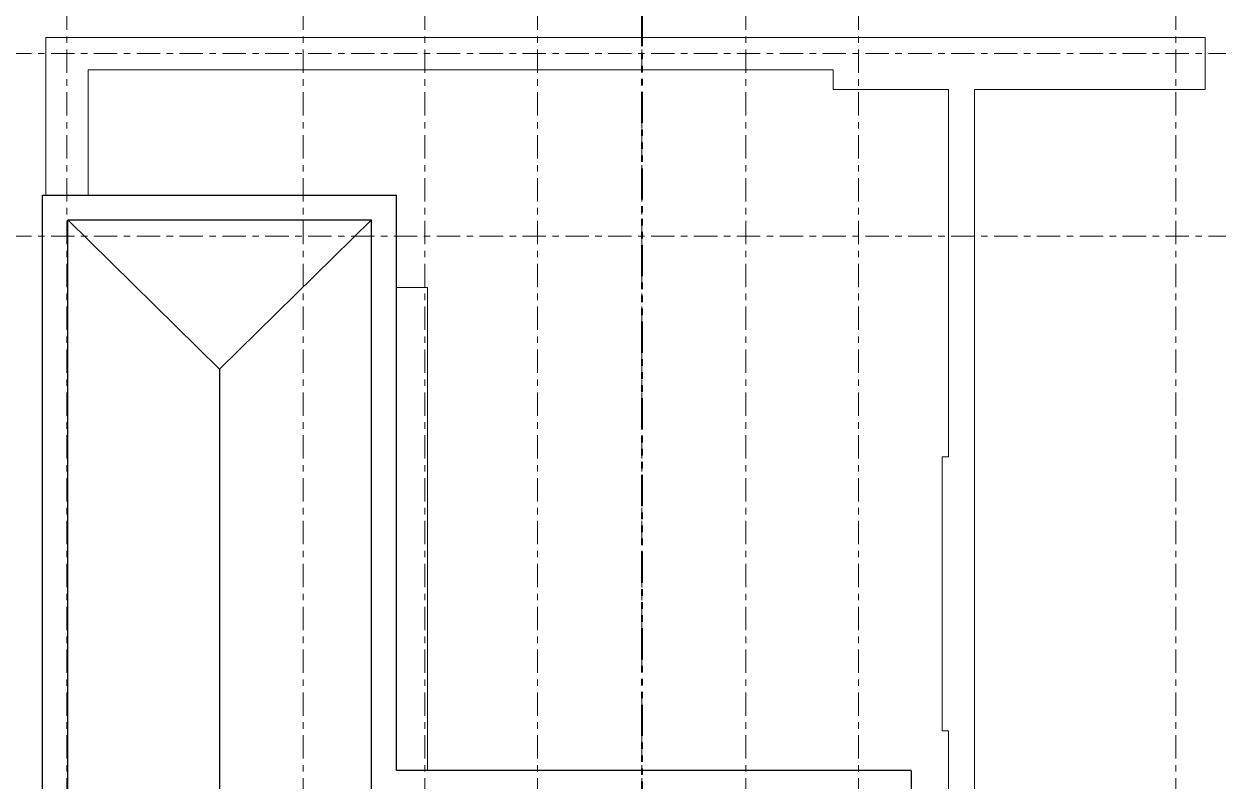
# Model space of a CAD drawing. Header units: millimetres. Extents: x -1459 to -1413, y -119 to 301.
# Drawn here: x -1448.67 to -1430.28, y 66.95 to 78.61 of the extents above; entities that cross this region are included whole.
import ezdxf

# ---------------------------------------------------------------- set-up
doc = ezdxf.new("R2010")
doc.units = ezdxf.units.MM
doc.linetypes.add('ACAD_ISO06W100', pattern=[36, 24, -3, 0, -3, 0, -3, 0, -3])
doc.linetypes.add('ACAD_ISO10W100', pattern=[18, 12, -3, 0, -3])
for name, color, linetype, lineweight in [('CORTE PLUMA 5', 5, 'Continuous', 40), ('EJES', 2, 'ACAD_ISO10W100', 13), ('MURO VISTO', 6, 'Continuous', 18), ('PLUMA 4', 8, 'Continuous', 30)]:
    doc.layers.add(name, color=color, linetype=linetype, lineweight=lineweight)

msp = doc.modelspace()

# ---------------------------------------------------------------- linework, layer by layer
at = {"layer": 'CORTE PLUMA 5', "linetype": 'ACAD_ISO06W100', "lineweight": 40, "ltscale": 0.02}
msp.add_line((-1439.153, 83.464), (-1439.153, 27.464), dxfattribs=at)
at = {"layer": 'EJES', "ltscale": 0.03}
for p, q in [((-1448.003, 29.675), (-1448.003, 81.6)), ((-1444.366, 29.675), (-1444.366, 81.6)), ((-1442.491, 29.675), (-1442.491, 81.6)), ((-1440.758, 29.675), (-1440.758, 81.6)), ((-1439.153, 29.675), (-1439.153, 81.6)), ((-1437.548, 29.675), (-1437.548, 81.6)), ((-1435.816, 29.675), (-1435.816, 81.6)), ((-1430.928, 29.675), (-1430.928, 81.6)), ((-1427.428, 78.15), (-1451.503, 78.15)), ((-1427.428, 75.34), (-1451.503, 75.34))]:
    msp.add_line(p, q, dxfattribs=at)
at = {"layer": 'MURO VISTO'}
for p, q in [((-1448.328, 78.4), (-1430.478, 78.4)), ((-1448.328, 75.969), (-1448.328, 78.4)), ((-1430.478, 78.4), (-1430.478, 77.6)), ((-1447.678, 77.9), (-1436.203, 77.9)), ((-1447.678, 75.969), (-1447.678, 77.9)), ((-1436.203, 77.6), (-1436.203, 77.9)), ((-1434.428, 77.6), (-1436.203, 77.6)), ((-1434.428, 71.943), (-1434.428, 77.6)), ((-1430.478, 77.6), (-1434.028, 77.6)), ((-1434.028, 65.225), (-1434.028, 77.6)), ((-1442.453, 74.55), (-1442.928, 74.55)), ((-1442.453, 67.115), (-1442.453, 74.55)), ((-1434.528, 71.943), (-1434.428, 71.943)), ((-1434.528, 67.723), (-1434.528, 71.943)), ((-1434.528, 67.723), (-1434.428, 67.723)), ((-1434.428, 67.723), (-1434.428, 61.425))]:
    msp.add_line(p, q, dxfattribs=at)
at = {"layer": 'PLUMA 4'}
for p, q in [((-1448.378, 75.969), (-1442.928, 75.969)), ((-1448.378, 58.709), (-1448.378, 75.969)), ((-1442.928, 67.115), (-1442.928, 75.969)), ((-1447.991, 75.589), (-1443.315, 75.589)), ((-1447.991, 58.709), (-1447.991, 75.589)), ((-1445.653, 73.291), (-1447.991, 75.589)), ((-1445.653, 73.291), (-1443.315, 75.589)), ((-1443.315, 62.46), (-1443.315, 75.589)), ((-1445.653, 73.291), (-1445.653, 62.46)), ((-1435.003, 67.115), (-1442.928, 67.115)), ((-1435.003, 67.115), (-1435.003, 34.919))]:
    msp.add_line(p, q, dxfattribs=at)

doc.saveas('drawing.dxf')
